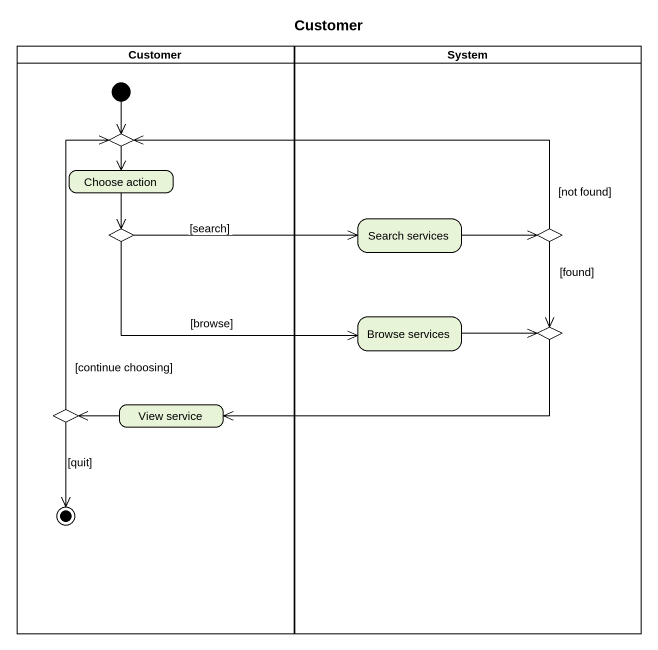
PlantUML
@startuml
title Customer
hide empty description
state Customer <<partition>> {
  state "Choose action" as Choose_action
  state choice1 <<choice>>
  state choice2 <<choice>>
  state choice5 <<choice>>
  state "View service" as View_service
  [*] --> choice1
  choice5 --> [*] : [quit]
}
state System <<partition>> {
  state "Search services" as Search_services
  state choice3 <<choice>>
  state "Browse services" as Browse_services
  state choice4 <<choice>>
}
Choose_action --> choice2
choice1 --> Choose_action
Search_services -right-> choice3
choice2 -right-> Search_services : [search]
choice2 -right-> Browse_services : [browse]
choice3 -left-> choice1 : [not found]
choice3 --> choice4 : [found]
Browse_services -right-> choice4
choice4 -left-> View_service
choice5 -up-> choice1 : [continue choosing]
View_service -left-> choice5
@enduml
